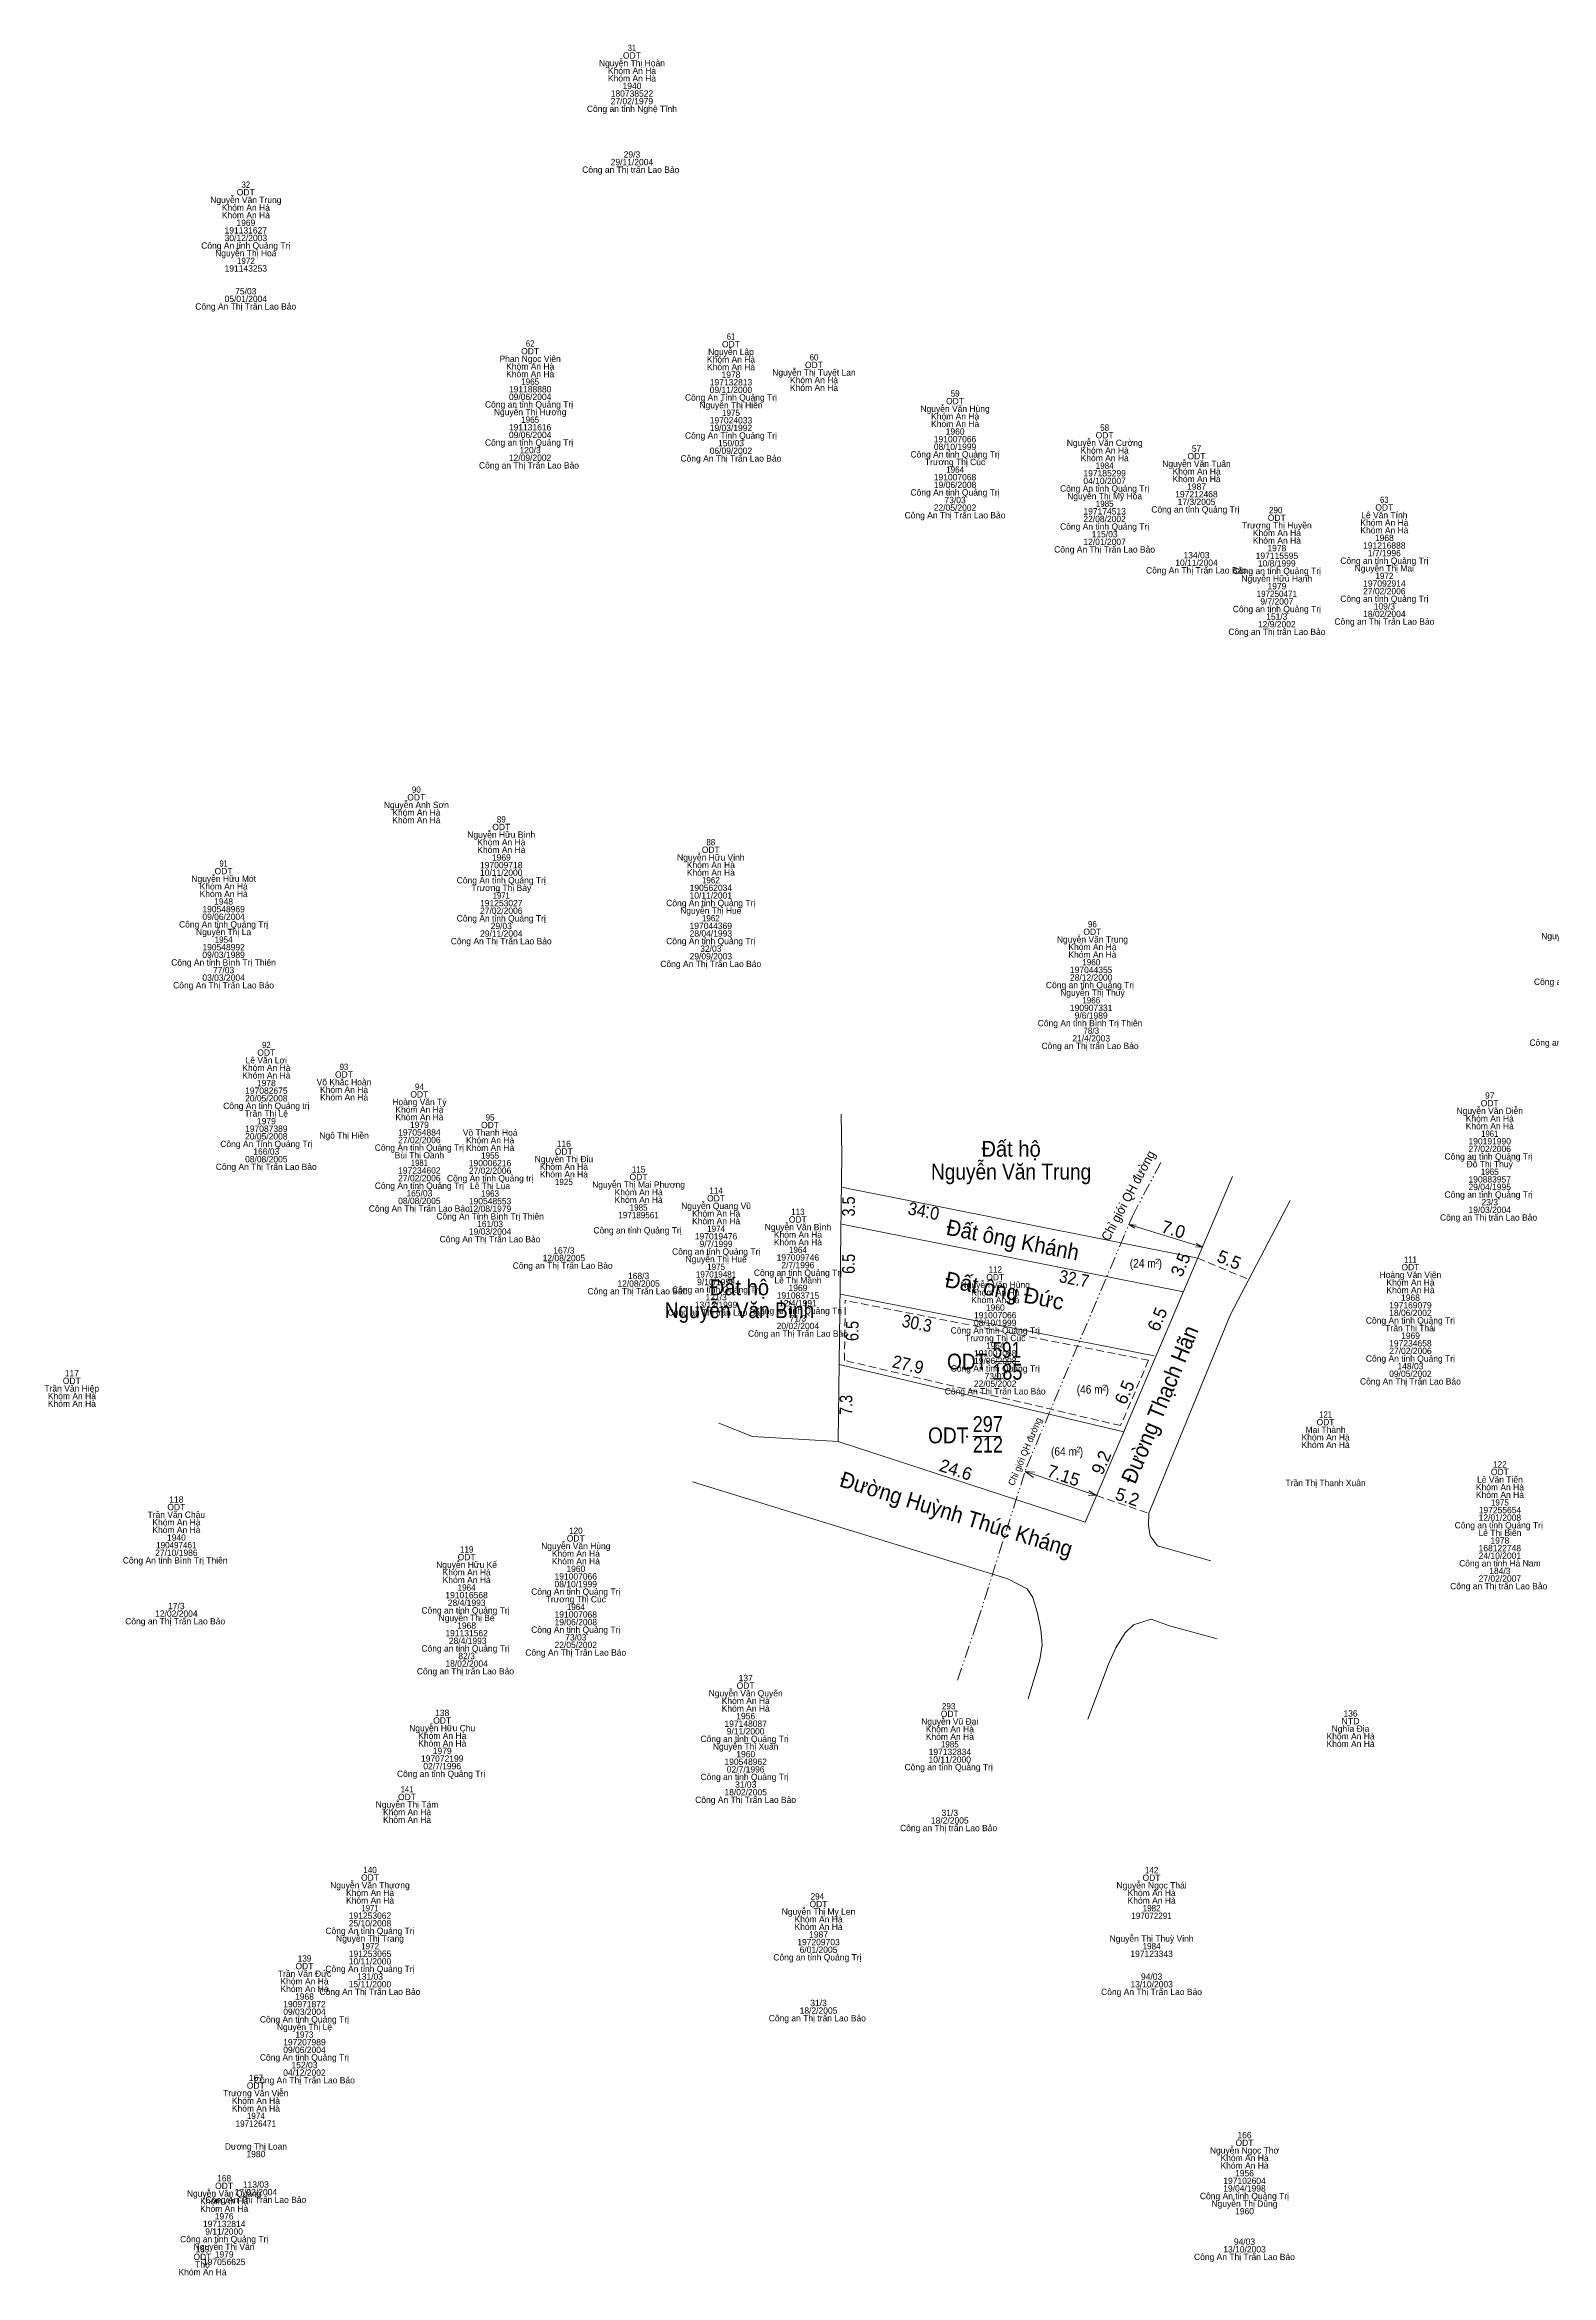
# Model space of a CAD drawing. Header units: metres. Extents: x 536461 to 537503, y 1836996 to 1837501.
# Drawn here: x 536998.3 to 537140.9, y 1837211.9 to 1837422.9 of the extents above; entities that cross this region are included whole.
import ezdxf
from ezdxf.enums import TextEntityAlignment as Align

# ---------------------------------------------------------------- set-up
doc = ezdxf.new("R2010")
doc.units = ezdxf.units.M
doc.header["$LTSCALE"] = 0.24
doc.header["$PDMODE"] = 32
doc.header["$PDSIZE"] = 0.12
doc.linetypes.add('DASH_DOUBLE_DOT', pattern=[9.2, 5, -1.2, 0.3, -1.2, 0.3, -1.2])
doc.linetypes.add('MEDIUM_DASHED', pattern=[4.5, 3, -1.5])
doc.layers.add('1', color=7, linetype='Continuous')
doc.layers.add('17', color=7, linetype='Continuous', lineweight=13)

msp = doc.modelspace()

# ---------------------------------------------------------------- linework, layer by layer
at = {"layer": '17'}
for p, q in [((537073.69, 1837321.72), (537073.76, 1837317.86)), ((537073.42, 1837290.77), (537073.76, 1837317.86)), ((537073.72, 1837314.81), (537107.43, 1837308.1)), ((537110.71, 1837315.82), (537100.83, 1837292.59)), ((537116.18, 1837313.57), (537110.53, 1837302.76)), ((537116.18, 1837313.57), (537110.53, 1837302.76)), ((537106.08, 1837304.93), (537073.76, 1837311.31)), ((537100.91, 1837311.28), (537107.88, 1837309.16)), ((537100.91, 1837311.28), (537101.47, 1837310.95)), ((537100.91, 1837311.28), (537101.61, 1837311.22)), ((537107.88, 1837309.16), (537107.22, 1837309.19)), ((537107.88, 1837309.16), (537107.28, 1837309.5)), ((537103.32, 1837298.85), (537073.65, 1837304.7)), ((537100.44, 1837291.67), (537073.51, 1837298.03)), ((537088.26, 1837298.33), (537090.62, 1837298.33)), ((537062.14, 1837292.5), (537065.3, 1837291.24)), ((537065.3, 1837291.24), (537073.42, 1837290.77)), ((537086.17, 1837291.22), (537088.79, 1837291.22)), ((537100.44, 1837291.67), (537096.8, 1837283.13)), ((537100.44, 1837291.67), (537100.83, 1837292.59)), ((537073.42, 1837290.77), (537096.8, 1837283.13)), ((537059.65, 1837286.95), (537085.14, 1837279.1)), ((537091.1, 1837287.92), (537092.04, 1837287.87)), ((537097.87, 1837285.64), (537097.08, 1837285.69)), ((537097.87, 1837285.64), (537097.14, 1837286.09))]:
    msp.add_line(p, q, dxfattribs=at)
at = {"layer": '17', "linetype": 'MEDIUM_DASHED'}
for p, q in [((537107.43, 1837308.1), (537112.27, 1837306.09)), ((537074.02, 1837298.43), (537074.09, 1837304.1)), ((537102.78, 1837298.45), (537074.09, 1837304.1)), ((537100.14, 1837292.26), (537074.02, 1837298.43)), ((537102.78, 1837298.45), (537100.14, 1837292.26)), ((537097.87, 1837285.64), (537102.82, 1837283.97))]:
    msp.add_line(p, q, dxfattribs=at)
at = {"layer": '17', "linetype": 'DASH_DOUBLE_DOT'}
msp.add_lwpolyline([(537084.7, 1837268.17), (537086.58, 1837273.67), (537091.23, 1837288.33), (537101.25, 1837312.09), (537103.95, 1837317.17)], dxfattribs=at)
at = {"layer": '17'}
for points in [[(537110.53, 1837302.76), (537102.82, 1837283.97), (537102.77, 1837282.82), (537102.95, 1837281.85), (537103.64, 1837280.9), (537108.67, 1837279.48)], [(537097.87, 1837285.64), (537091.1, 1837287.92), (537091.89, 1837287.37)], [(537085.14, 1837279.1), (537089.48, 1837277.76), (537091.29, 1837276.84), (537091.83, 1837276.02), (537092.28, 1837274.51), (537092.58, 1837272.99), (537092.71, 1837271.53), (537092.5, 1837270.11), (537091.39, 1837266.41)], [(537097.05, 1837264.51), (537098.98, 1837269.7), (537099.68, 1837271.24), (537100.57, 1837272.66), (537101.37, 1837273.43), (537103.02, 1837273.96), (537104.78, 1837273.33), (537109.26, 1837272.09)]]:
    msp.add_lwpolyline(points, dxfattribs=at)
for p in [(537081.9, 1837312.9), (537087.59, 1837298.33), (537085.61, 1837291.22)]:
    msp.add_point(p, dxfattribs=at)

# ---------------------------------------------------------------- texts
at = {"layer": '1'}
for s, p in [('ODT', (537053.905, 1837421.57)), ('Nguyễn Thị Hoàn', (537053.91, 1837420.85)), ('Khóm An Hà', (537053.915, 1837420.13)), ('Khóm An Hà', (537053.915, 1837419.41)), ('27/02/1979', (537053.905, 1837417.25)), ('180738522', (537053.91, 1837417.97)), ('1940', (537053.915, 1837418.69)), ('Công an tỉnh Nghệ Tĩnh', (537053.905, 1837416.53)), ('Công an Thị trấn Lao Bảo ', (537053.91, 1837410.77)), ('29/11/2004', (537053.91, 1837411.49)), ('29/3', (537053.91, 1837412.21)), ('ODT', (537017.375, 1837408.63)), ('Nguyễn Văn Trung', (537017.385, 1837407.91)), ('Khóm An Hà', (537017.385, 1837407.19)), ('Khóm An Hà', (537017.385, 1837406.47)), ('191131627', (537017.38, 1837405.03)), ('1969', (537017.385, 1837405.75)), ('Công An tỉnh Quảng Trị', (537017.375, 1837403.59)), ('Nguyễn Thị Hoá', (537017.38, 1837402.87)), ('30/12/2003', (537017.385, 1837404.31)), ('191143253', (537017.38, 1837401.43)), ('05/01/2004', (537017.38, 1837398.55)), ('75/03', (537017.38, 1837399.27)), ('Công An Thị Trấn Lao Bảo', (537017.375, 1837397.83)), ('ODT', (537063.275, 1837394.26)), ('Phan Ngọc Viên', (537044.28, 1837392.88)), ('Khóm An Hà', (537044.285, 1837392.16)), ('ODT', (537044.275, 1837393.6)), ('Khóm An Hà', (537063.285, 1837392.82)), ('Khóm An Hà', (537063.285, 1837392.1)), ('Nguyễn Lập', (537063.28, 1837393.54)), ('Nguyễn Thị Tuyết Lan', (537071.13, 1837391.58)), ('ODT', (537071.125, 1837392.3)), ('Khóm An Hà', (537044.285, 1837391.44)), ('191188880', (537044.28, 1837390)), ('09/11/2000', (537063.275, 1837389.94)), ('197132813', (537063.28, 1837390.66)), ('1978', (537063.28, 1837391.38)), ('Khóm An Hà', (537071.135, 1837390.86)), ('Khóm An Hà', (537071.135, 1837390.14)), ('Công an tỉnh Quảng Trị ', (537044.285, 1837388.56)), ('Nguyễn Thị Hương', (537044.28, 1837387.84)), ('09/06/2004', (537044.28, 1837389.28)), ('Công An Tỉnh Quảng Trị', (537063.275, 1837389.22)), ('Nguyễn Thị Hiền', (537063.28, 1837388.5)), ('Nguyễn Văn Hùng', (537084.48, 1837388.16)), ('ODT', (537084.475, 1837388.88)), ('09/06/2004', (537044.28, 1837385.68)), ('191131616', (537044.275, 1837386.4)), ('Công An Tỉnh Quảng Trị', (537063.275, 1837385.62)), ('19/03/1992', (537063.275, 1837386.34)), ('197024033', (537063.28, 1837387.06)), ('Khóm An Hà', (537084.485, 1837387.44)), ('Khóm An Hà', (537084.485, 1837386.72)), ('1960', (537084.485, 1837386)), ('ODT', (537098.625, 1837385.65)), ('Công an tỉnh Quảng Trị ', (537044.285, 1837384.96)), ('12/09/2002', (537044.275, 1837383.52)), ('120/3', (537044.28, 1837384.24)), ('Công An Thị Trấn Lao Bảo', (537063.275, 1837383.46)), ('06/09/2002', (537063.275, 1837384.18)), ('150/03', (537063.28, 1837384.9)), ('Công An tỉnh Quảng Trị', (537084.475, 1837383.84)), ('08/10/1999', (537084.475, 1837384.56)), ('191007066', (537084.475, 1837385.28)), ('Nguyễn Văn Cường', (537098.635, 1837384.93)), ('Khóm An Hà', (537098.635, 1837384.21)), ('Khóm An Hà', (537098.635, 1837383.49)), ('ODT', (537107.315, 1837383.67)), ('57', (537107.325, 1837384.39)), ('Công an Thị Trấn Lao Bảo ', (537044.28, 1837382.8)), ('Trương Thị Cúc', (537084.48, 1837383.12)), ('191007068', (537084.475, 1837381.68)), ('04/10/2007', (537098.625, 1837381.33)), ('197185299', (537098.63, 1837382.05)), ('Nguyễn Văn Tuấn', (537107.315, 1837382.95)), ('Khóm An Hà', (537107.325, 1837382.23)), ('Khóm An Hà', (537107.325, 1837381.51)), ('Công An tỉnh Quảng Trị', (537084.475, 1837380.24)), ('19/06/2008', (537084.48, 1837380.96)), ('73/03', (537084.48, 1837379.52)), ('Công An tỉnh Quảng Trị', (537098.625, 1837380.61)), ('Nguyễn Thị Mỹ Hoa', (537098.63, 1837379.89)), ('197212468', (537107.315, 1837380.07)), ('17/3/2005', (537107.32, 1837379.35)), ('1987', (537107.325, 1837380.79)), ('Công An Thị Trấn Lao Bảo', (537084.475, 1837378.08)), ('22/05/2002', (537084.475, 1837378.8)), ('Công An tỉnh Quảng Trị', (537098.625, 1837377.01)), ('22/08/2002', (537098.625, 1837377.73)), ('197174513', (537098.63, 1837378.45)), ('Công an tỉnh Quảng Trị ', (537107.325, 1837378.63)), ('Trương Thị Huyền', (537114.925, 1837377.13)), ('ODT', (537114.915, 1837377.85)), ('Khóm An Hà', (537125.095, 1837377.38)), ('Lê Văn Tính', (537125.09, 1837378.1)), ('ODT', (537125.085, 1837378.82)), ('Công An Thị Trấn Lao Bảo', (537098.625, 1837374.85)), ('12/01/2007', (537098.625, 1837375.57)), ('115/03', (537098.63, 1837376.29)), ('Khóm An Hà', (537114.925, 1837376.41)), ('Khóm An Hà', (537114.925, 1837375.69)), ('1978', (537114.92, 1837374.97)), ('Khóm An Hà', (537125.095, 1837376.66)), ('191216888', (537125.085, 1837375.22)), ('1968', (537125.09, 1837375.94)), ('Công An Thị Trấn Lao Bảo', (537107.315, 1837372.87)), ('10/11/2004', (537107.32, 1837373.59)), ('134/03', (537107.32, 1837374.31)), ('Công an tỉnh Quảng Trị', (537114.925, 1837372.81)), ('197115595', (537114.925, 1837374.25)), ('10/8/1999', (537114.915, 1837373.53)), ('Công an tỉnh Quảng Trị', (537125.095, 1837373.78)), ('Nguyễn Thị Mai', (537125.09, 1837373.06)), ('1/7/1996', (537125.085, 1837374.5)), ('Nguyễn Hữu Hạnh', (537114.915, 1837372.09)), ('1979', (537114.925, 1837371.37)), ('27/02/2006', (537125.09, 1837370.9)), ('197092914', (537125.095, 1837371.62)), ('Công an tỉnh Quảng Trị', (537114.925, 1837369.21)), ('9/7/2007', (537114.92, 1837369.93)), ('151/3', (537114.92, 1837368.49)), ('Công an tỉnh Quảng Trị', (537125.095, 1837370.18)), ('18/02/2004', (537125.09, 1837368.74)), ('109/3', (537125.09, 1837369.46)), ('Công an Thị trấn Lao Bảo', (537114.925, 1837367.05)), ('12/9/2002', (537114.915, 1837367.77)), ('Công an Thị Trấn Lao Bảo', (537125.095, 1837368.02)), ('Nguyễn Anh Sơn', (537033.515, 1837350.68)), ('Khóm An Hà', (537033.515, 1837349.96)), ('ODT', (537033.505, 1837351.4)), ('Khóm An Hà', (537033.515, 1837349.24)), ('Nguyễn Hữu Bình', (537041.55, 1837347.87)), ('ODT', (537041.545, 1837348.59)), ('Khóm An Hà', (537041.555, 1837347.15)), ('Khóm An Hà', (537041.555, 1837346.43)), ('1969', (537041.555, 1837345.71)), ('Nguyễn Hữu Vinh', (537061.37, 1837345.72)), ('ODT', (537061.365, 1837346.44)), ('Nguyễn Hữu Mót', (537015.285, 1837343.7)), ('ODT', (537015.275, 1837344.42)), ('Công An tỉnh Quảng Trị', (537041.545, 1837343.55)), ('197009718', (537041.545, 1837344.99)), ('10/11/2000', (537041.545, 1837344.27)), ('Khóm An Hà', (537061.375, 1837345)), ('Khóm An Hà', (537061.375, 1837344.28)), ('Khóm An Hà', (537015.285, 1837342.98)), ('Khóm An Hà', (537015.285, 1837342.26)), ('1948', (537015.28, 1837341.54)), ('Trương Thị Bảy', (537041.555, 1837342.83)), ('191253027', (537041.55, 1837341.39)), ('Công An tỉnh Quảng Trị', (537061.365, 1837341.4)), ('10/11/2001', (537061.37, 1837342.12)), ('190562034', (537061.375, 1837342.84)), ('Công An tỉnh Quảng Trị', (537015.275, 1837339.38)), ('09/06/2004', (537015.28, 1837340.1)), ('190548969', (537015.28, 1837340.82)), ('Công An tỉnh Quảng Trị', (537041.545, 1837339.95)), ('27/02/2006', (537041.55, 1837340.67)), ('29/03', (537041.55, 1837339.23)), ('Nguyễn Thị Huê', (537061.37, 1837340.68)), ('197044369', (537061.37, 1837339.24)), ('Nguyễn Thị La', (537015.28, 1837338.66)), ('190548992', (537015.28, 1837337.22)), ('Công An Thị Trấn Lao Bảo', (537041.545, 1837337.79)), ('29/11/2004', (537041.55, 1837338.51)), ('Công An tỉnh Quảng Trị', (537061.365, 1837337.8)), ('28/04/1993', (537061.375, 1837338.52)), ('32/03', (537061.37, 1837337.08)), ('Nguyễn Văn Trung', (537097.475, 1837337.96)), ('Khóm An Hà', (537097.475, 1837337.24)), ('ODT', (537097.465, 1837338.68)), ('Nguyễn Văn Dương', (537143.52, 1837338.27)), ('Công An tỉnh Bình Trị Thiên', (537015.275, 1837335.78)), ('09/03/1989', (537015.275, 1837336.5)), ('77/03', (537015.28, 1837335.06)), ('Công An Thị Trấn Lao Bảo', (537061.365, 1837335.64)), ('29/09/2003', (537061.375, 1837336.36)), ('Khóm An Hà', (537097.475, 1837336.52)), ('197044355 ', (537097.465, 1837335.08)), ('Công An Thị Trấn Lao Bảo', (537015.275, 1837333.62)), ('03/03/2004', (537015.28, 1837334.34)), ('Công an tỉnh Quảng Trị  ', (537097.465, 1837333.64)), ('Nguyễn Thị Thuý', (537097.475, 1837332.92)), ('28/12/2000 ', (537097.47, 1837334.36)), ('Công an tỉnh Quảng Trị ', (537143.525, 1837333.95)), ('190907331 ', (537097.465, 1837331.48)), ('9/6/1989 ', (537097.465, 1837330.76)), ('Công An tỉnh Bình Trị Thiên  ', (537097.47, 1837330.04)), ('21/4/2003 ', (537097.47, 1837328.6)), ('Lê Văn Lợi', (537019.315, 1837326.53)), ('ODT', (537019.315, 1837327.25)), ('Công an Thị trấn Lao Bảo  ', (537097.47, 1837327.88)), ('Công an Thị trấn Lao Bảo ', (537143.52, 1837328.19)), ('Khóm An Hà', (537019.325, 1837325.81)), ('Khóm An Hà', (537019.325, 1837325.09)), ('1978', (537019.32, 1837324.37)), ('Võ Khắc Hoàn', (537026.67, 1837324.46)), ('ODT', (537026.665, 1837325.18)), ('Công An tỉnh Quảng trị', (537019.32, 1837322.21)), ('20/05/2008', (537019.32, 1837322.93)), ('197082675', (537019.325, 1837323.65)), ('Khóm An Hà', (537026.675, 1837323.74)), ('Khóm An Hà', (537026.675, 1837323.02)), ('Hoàng Văn Tý', (537033.805, 1837322.58)), ('ODT', (537033.795, 1837323.3)), ('ODT', (537135.055, 1837322.46)), ('97', (537135.065, 1837323.18)), ('Trần Thị Lệ', (537019.315, 1837321.49)), ('197087389', (537019.32, 1837320.05)), ('1979', (537019.325, 1837320.77)), ('Khóm An Hà', (537033.805, 1837321.86)), ('Khóm An Hà', (537033.805, 1837321.14)), ('1979', (537033.805, 1837320.42)), ('ODT', (537040.485, 1837320.4)), ('Nguyễn Văn Diễn', (537135.065, 1837321.74)), ('Khóm An Hà', (537135.065, 1837321.02)), ('Khóm An Hà', (537135.065, 1837320.3)), ('Công An Tỉnh Quảng Trị', (537019.315, 1837318.61)), ('20/05/2008', (537019.32, 1837319.33)), ('166/03', (537019.32, 1837317.89)), ('Ngô Thị Hiền', (537026.675, 1837319.42)), ('Công An tỉnh Quảng Trị', (537033.795, 1837318.26)), ('27/02/2006', (537033.8, 1837318.98)), ('197054884', (537033.805, 1837319.7)), ('Võ Thanh Hoá', (537040.495, 1837319.68)), ('Khóm An Hà', (537040.495, 1837318.96)), ('Khóm An Hà', (537040.495, 1837318.24)), ('ODT', (537047.465, 1837317.9)), ('116', (537047.47, 1837318.62)), ('27/02/2006', (537135.06, 1837318.14)), ('190191990', (537135.06, 1837318.86)), ('Công An Thị Trấn Lao Bảo', (537019.315, 1837316.45)), ('08/08/2005', (537019.32, 1837317.17)), ('Bùi Thị Oanh', (537033.8, 1837317.54)), ('197234602', (537033.8, 1837316.1)), ('27/02/2006', (537040.49, 1837316.08)), ('190006216', (537040.485, 1837316.8)), ('Nguyễn Thị Đỉu', (537047.475, 1837317.18)), ('Khóm An Hà', (537047.475, 1837316.46)), ('Khóm An Hà', (537047.475, 1837315.74)), ('Công an tỉnh Quảng Trị ', (537135.065, 1837317.42)), ('Đỗ Thị Thuỷ', (537135.055, 1837316.7)), ('Công An tỉnh Quảng Trị', (537033.795, 1837314.66)), ('27/02/2006', (537033.8, 1837315.38)), ('165/03', (537033.8, 1837313.94)), ('Công An tỉnh Quảng trị', (537040.49, 1837315.36)), ('Lê Thị Lụa', (537040.49, 1837314.64)), ('Nguyễn Thị Mai Phương', (537054.535, 1837314.76)), ('Khóm An Hà', (537054.545, 1837314.04)), ('ODT', (537054.535, 1837315.48)), ('Công an tỉnh Quảng Trị ', (537135.065, 1837313.82)), ('29/04/1995', (537135.06, 1837314.54)), ('190883957', (537135.06, 1837315.26)), ('Công An Thị Trấn Lao Bảo', (537033.795, 1837312.5)), ('08/08/2005', (537033.8, 1837313.22)), ('Công An Tỉnh Bình Trị Thiên', (537040.49, 1837311.76)), ('12/08/1979', (537040.485, 1837312.48)), ('190548553', (537040.49, 1837313.2)), ('Khóm An Hà', (537054.545, 1837313.32)), ('Nguyễn Quang Vũ', (537061.87, 1837312.75)), ('Khóm An Hà', (537061.875, 1837312.03)), ('ODT', (537061.865, 1837313.47)), ('Công an Thị trấn Lao Bảo ', (537135.06, 1837311.66)), ('19/03/2004', (537135.06, 1837312.38)), ('23/3', (537135.06, 1837313.1)), ('Công An Thị Trấn Lao Bảo', (537040.485, 1837309.6)), ('19/03/2004', (537040.49, 1837310.32)), ('161/03', (537040.49, 1837311.04)), ('Công an tỉnh Quảng Trị ', (537054.545, 1837310.44)), ('Khóm An Hà', (537061.875, 1837311.31)), ('197019476', (537061.865, 1837309.87)), ('Nguyễn Văn Bình', (537069.615, 1837310.75)), ('Khóm An Hà', (537069.615, 1837310.03)), ('ODT', (537069.605, 1837311.47)), ('12/08/2005', (537047.47, 1837307.82)), ('167/3', (537047.47, 1837308.54)), ('Công an tỉnh Quảng Trị', (537061.875, 1837308.43)), ('Nguyễn Thị Huế', (537061.875, 1837307.71)), ('9/7/1999', (537061.87, 1837309.15)), ('Khóm An Hà', (537069.615, 1837309.31)), ('197009746', (537069.605, 1837307.87)), ('Công an Thị Trấn Lao Bảo ', (537047.47, 1837307.1)), ('12/08/2005', (537054.54, 1837305.4)), ('168/3', (537054.54, 1837306.12)), ('9/10/1999', (537061.865, 1837305.55)), ('Công an tỉnh Quảng Trị', (537069.615, 1837306.43)), ('Lê Thị Mảnh', (537069.615, 1837305.71)), ('2/7/1996', (537069.605, 1837307.15)), ('Nguyễn Văn Hùng', (537088.28, 1837305.29)), ('ODT', (537088.275, 1837306.01)), ('Hoàng Văn Viện', (537127.555, 1837306.23)), ('Khóm An Hà', (537127.565, 1837305.51)), ('ODT', (537127.555, 1837306.95)), ('Công an Thị Trấn Lao Bảo ', (537054.54, 1837304.68)), ('Công an tỉnh Quảng Trị', (537061.875, 1837304.83)), ('13/12/1999', (537061.865, 1837303.39)), ('121/3', (537061.87, 1837304.11)), ('191083715', (537069.615, 1837304.27)), ('12/4/1991', (537069.61, 1837303.55)), ('1969', (537069.615, 1837304.99)), ('Khóm An Hà', (537088.285, 1837304.57)), ('Khóm An Hà', (537088.285, 1837303.85)), ('1960', (537088.285, 1837303.13)), ('Khóm An Hà', (537127.565, 1837304.79)), ('197169079', (537127.56, 1837303.35)), ('1968', (537127.56, 1837304.07)), ('Công an Thị trấn Lao Bảo', (537061.875, 1837302.67)), ('Công an tỉnh Quảng Trị', (537069.615, 1837302.83)), ('20/02/2004', (537069.61, 1837301.39)), ('71/3', (537069.61, 1837302.11)), ('Công An tỉnh Quảng Trị', (537088.275, 1837300.97)), ('08/10/1999', (537088.275, 1837301.69)), ('191007066', (537088.275, 1837302.41)), ('Công An tỉnh Quảng Trị', (537127.555, 1837301.91)), ('Trần Thị Thái', (537127.565, 1837301.19)), ('18/06/2002', (537127.555, 1837302.63)), ('Công an Thị Trấn Lao Bảo', (537069.615, 1837300.67)), ('Trương Thị Cúc', (537088.28, 1837300.25)), ('27/02/2006', (537127.56, 1837299.03)), ('197234658', (537127.555, 1837299.75)), ('1969', (537127.565, 1837300.47)), ('117', (537000.925, 1837296.92)), ('Công An tỉnh Quảng Trị', (537088.275, 1837297.37)), ('191007068', (537088.275, 1837298.81)), ('19/06/2008', (537088.28, 1837298.09)), ('Công An tỉnh Quảng Trị', (537127.555, 1837298.31)), ('09/05/2002', (537127.555, 1837296.87)), ('148/03', (537127.56, 1837297.59)), ('Trần Văn Hiệp', (537000.915, 1837295.48)), ('Khóm An Hà', (537000.925, 1837294.76)), ('ODT', (537000.915, 1837296.2)), ('Công An Thị Trấn Lao Bảo', (537088.275, 1837295.21)), ('22/05/2002', (537088.275, 1837295.93)), ('73/03', (537088.28, 1837296.65)), ('Công An Thị Trấn Lao Bảo', (537127.555, 1837296.15)), ('Khóm An Hà', (537000.925, 1837294.04)), ('Khóm An Hà', (537119.535, 1837290.86)), ('Mai Thành', (537119.525, 1837291.58)), ('ODT', (537119.525, 1837292.3)), ('Khóm An Hà', (537119.535, 1837290.14)), ('Trần Thị Thanh Xuân', (537119.53, 1837286.54)), ('Lê Văn Tiến', (537136.025, 1837286.86)), ('ODT', (537136.015, 1837287.58)), ('ODT', (537010.805, 1837284.26)), ('118', (537010.81, 1837284.98)), ('Khóm An Hà', (537136.025, 1837286.14)), ('Khóm An Hà', (537136.025, 1837285.42)), ('Trần Văn Châu', (537010.805, 1837283.54)), ('Khóm An Hà', (537010.815, 1837282.82)), ('Khóm An Hà', (537010.815, 1837282.1)), ('Công an tỉnh Quảng Trị ', (537136.025, 1837282.54)), ('12/01/2008', (537136.02, 1837283.26)), ('197255654', (537136.025, 1837283.98)), ('27/10/1986', (537010.81, 1837279.94)), ('1940', (537010.815, 1837281.38)), ('Nguyễn Văn Hùng', (537048.6, 1837280.58)), ('Khóm An Hà', (537048.605, 1837279.86)), ('ODT', (537048.595, 1837281.3)), ('Lê Thị Biên', (537136.025, 1837281.82)), ('168122748', (537136.015, 1837280.38)), ('1978', (537136.02, 1837281.1)), ('Công An tỉnh Bình Trị Thiên ', (537010.81, 1837279.22)), ('Nguyễn Hữu Kế', (537038.265, 1837278.81)), ('Khóm An Hà', (537038.275, 1837278.09)), ('ODT', (537038.265, 1837279.53)), ('Khóm An Hà', (537048.605, 1837279.14)), ('1960', (537048.605, 1837278.42)), ('Công an tỉnh Hà Nam', (537136.02, 1837278.94)), ('24/10/2001', (537136.02, 1837279.66)), ('184/3', (537136.02, 1837278.22)), ('Khóm An Hà', (537038.275, 1837277.37)), ('191016568', (537038.265, 1837275.93)), ('Công An tỉnh Quảng Trị', (537048.595, 1837276.26)), ('08/10/1999', (537048.595, 1837276.98)), ('191007066', (537048.595, 1837277.7)), ('Công an Thị trấn Lao Bảo ', (537136.02, 1837276.78)), ('27/02/2007', (537136.015, 1837277.5)), ('12/02/2004', (537010.81, 1837274.18)), ('17/3', (537010.81, 1837274.9)), ('Công an tỉnh Quảng Trị ', (537038.275, 1837274.49)), ('Nguyễn Thị Bé', (537038.27, 1837273.77)), ('28/4/1993', (537038.275, 1837275.21)), ('Trương Thị Cúc', (537048.6, 1837275.54)), ('191007068', (537048.595, 1837274.1)), ('Công an Thị Trấn Lao Bảo ', (537010.81, 1837273.46)), ('191131562', (537038.27, 1837272.33)), (' 28/4/1993', (537038.265, 1837271.61)), ('1968', (537038.27, 1837273.05)), ('Công An tỉnh Quảng Trị', (537048.595, 1837272.66)), ('19/06/2008', (537048.6, 1837273.38)), ('73/03', (537048.6, 1837271.94)), ('Công an tỉnh Quảng Trị ', (537038.275, 1837270.89)), ('18/02/2004', (537038.27, 1837269.45)), ('82/3', (537038.27, 1837270.17)), ('Công An Thị Trấn Lao Bảo', (537048.595, 1837270.5)), ('22/05/2002', (537048.595, 1837271.22)), ('Công an Thị trấn Lao Bảo ', (537038.27, 1837268.73)), ('ODT', (537064.665, 1837267.37)), ('137', (537064.675, 1837268.09)), ('Nguyễn Văn Quyến', (537064.67, 1837266.65)), ('Khóm An Hà', (537064.675, 1837265.93)), ('Khóm An Hà', (537064.675, 1837265.21)), ('Nguyễn Hữu Chu', (537035.96, 1837263.35)), ('ODT', (537035.955, 1837264.07)), ('138', (537035.96, 1837264.79)), ('197148087', (537064.67, 1837263.77)), ('9/11/2000', (537064.665, 1837263.05)), ('1956', (537064.67, 1837264.49)), ('Nguyễn Vũ Đại', (537083.975, 1837263.98)), ('Khóm An Hà', (537083.985, 1837263.26)), ('ODT', (537083.975, 1837264.7)), ('Nghĩa Địa', (537121.885, 1837263.3)), ('136', (537121.89, 1837264.74)), ('Khóm An Hà', (537035.965, 1837262.63)), ('Khóm An Hà', (537035.965, 1837261.91)), ('1979', (537035.965, 1837261.19)), ('Công an tỉnh Quảng Trị ', (537064.675, 1837262.33)), ('Nguyễn Thị Xuân', (537064.665, 1837261.61)), ('1960', (537064.675, 1837260.89)), ('Khóm An Hà', (537083.985, 1837262.54)), ('197132834', (537083.985, 1837261.1)), ('Khóm An Hà', (537121.895, 1837262.58)), ('Khóm An Hà', (537121.895, 1837261.86)), ('Công an tỉnh Quảng Trị ', (537035.965, 1837259.03)), ('197072199', (537035.96, 1837260.47)), ('02/7/1996', (537035.96, 1837259.75)), ('Công an tỉnh Quảng Trị ', (537064.675, 1837258.73)), ('190548962', (537064.67, 1837260.17)), ('02/7/1996', (537064.67, 1837259.45)), ('Công an tỉnh Quảng Trị ', (537083.985, 1837259.66)), ('10/11/2000', (537083.975, 1837260.38)), ('ODT', (537032.625, 1837256.84)), ('18/02/2005', (537064.67, 1837257.29)), ('31/03', (537064.67, 1837258.01)), ('Nguyễn Thị Tám', (537032.63, 1837256.12)), ('Khóm An Hà', (537032.635, 1837255.4)), ('Khóm An Hà', (537032.635, 1837254.68)), ('Công An Thị Trấn Lao Bảo', (537064.665, 1837256.57)), ('18/2/2005', (537083.98, 1837254.62)), ('31/3', (537083.98, 1837255.34)), ('Công an Thị trấn Lao Bảo ', (537083.98, 1837253.9)), ('Nguyễn Văn Thương', (537029.125, 1837248.49)), ('ODT', (537029.125, 1837249.21)), ('Nguyễn Ngọc Thái', (537103.07, 1837248.48)), ('ODT', (537103.065, 1837249.2)), ('Khóm An Hà', (537029.135, 1837247.77)), ('Khóm An Hà', (537029.135, 1837247.05)), ('Nguyễn Thị My Len', (537071.56, 1837245.99)), ('ODT', (537071.555, 1837246.71)), ('Khóm An Hà', (537103.075, 1837247.76)), ('Khóm An Hà', (537103.075, 1837247.04)), ('Công An tỉnh Quảng Trị', (537029.125, 1837244.17)), ('25/10/2008', (537029.13, 1837244.89)), ('191253062', (537029.13, 1837245.61)), ('Khóm An Hà', (537071.565, 1837245.27)), ('Khóm An Hà', (537071.565, 1837244.55)), ('Nguyễn Thị Trang', (537029.13, 1837243.45)), ('191253065', (537029.135, 1837242.01)), ('197209703', (537071.56, 1837243.11)), ('6/01/2005', (537071.56, 1837242.39)), ('1987', (537071.565, 1837243.83)), ('Nguyễn Thị Thuỳ Vinh', (537103.07, 1837243.44)), ('197123343', (537103.07, 1837242)), ('Trần Văn Đức', (537022.93, 1837240.12)), ('ODT', (537022.925, 1837240.84)), ('Công An tỉnh Quảng Trị', (537029.125, 1837240.57)), ('10/11/2000', (537029.125, 1837241.29)), ('131/03', (537029.13, 1837239.85)), ('Công an tỉnh Quảng Trị ', (537071.565, 1837241.67)), ('94/03', (537103.07, 1837239.84)), ('Khóm An Hà', (537022.935, 1837239.4)), ('Khóm An Hà', (537022.935, 1837238.68)), ('1968', (537022.93, 1837237.96)), ('Công An Thị Trấn Lao Bảo', (537029.125, 1837238.41)), ('15/11/2000', (537029.125, 1837239.13)), ('Công An Thị Trấn Lao Bảo', (537103.065, 1837238.4)), ('13/10/2003', (537103.075, 1837239.12)), ('Công An tỉnh Quảng Trị', (537022.925, 1837235.8)), ('09/03/2004', (537022.93, 1837236.52)), ('190971872', (537022.93, 1837237.24)), ('Công an Thị trấn Lao Bảo ', (537071.56, 1837235.91)), ('18/2/2005', (537071.56, 1837236.63)), ('31/3', (537071.56, 1837237.35)), ('Nguyễn Thị Lệ', (537022.93, 1837235.08)), ('197207989', (537022.93, 1837233.64)), ('Công An tỉnh Quảng Trị', (537022.925, 1837232.2)), ('09/06/2004', (537022.93, 1837232.92)), ('152/03', (537022.93, 1837231.48)), ('ODT', (537018.325, 1837229.54)), ('167', (537018.335, 1837230.26)), ('Công An Thị Trấn Lao Bảo', (537022.925, 1837230.04)), ('04/12/2002', (537022.925, 1837230.76)), ('Trương Văn Viễn', (537018.325, 1837228.82)), ('Khóm An Hà', (537018.335, 1837228.1)), ('Khóm An Hà', (537018.335, 1837227.38)), ('Dương Thị Loan', (537018.335, 1837223.78)), ('1980', (537018.335, 1837223.06)), ('Nguyễn Ngọc Thơ', (537111.86, 1837223.41)), ('ODT', (537111.855, 1837224.13)), ('166', (537111.86, 1837224.85)), ('Khóm An Hà', (537111.865, 1837222.69)), ('Khóm An Hà', (537111.865, 1837221.97)), ('1956', (537111.86, 1837221.25)), ('Nguyễn Văn Quảng', (537015.33, 1837219.33)), ('Công An Thị Trấn Lao Bảo', (537018.325, 1837218.74)), ('ODT', (537015.325, 1837220.05)), ('168', (537015.33, 1837220.77)), ('17/02/2004', (537018.33, 1837219.46)), ('113/03', (537018.33, 1837220.18)), ('Công An tỉnh Quảng Trị', (537111.855, 1837219.09)), ('19/04/1998', (537111.86, 1837219.81)), ('197102604', (537111.865, 1837220.53)), ('Khóm An Hà', (537015.335, 1837218.61)), ('Khóm An Hà', (537015.335, 1837217.89)), ('1976', (537015.33, 1837217.17)), ('Nguyễn Thị Dũng', (537111.86, 1837218.37)), ('1960', (537111.865, 1837217.65)), ('Công an tỉnh Quảng Trị', (537015.335, 1837215.01)), ('197132814', (537015.335, 1837216.45)), ('9/11/2000', (537015.325, 1837215.73)), ('94/03', (537111.86, 1837214.77)), ('ODT', (537013.275, 1837213.33)), ('Nguyễn Thị Vân', (537015.325, 1837214.29)), ('Thọ', (537013.28, 1837212.61)), ('197056625', (537015.335, 1837212.85)), ('1979', (537015.335, 1837213.57)), ('Công An Thị Trấn Lao Bảo', (537111.855, 1837213.33)), ('13/10/2003', (537111.865, 1837214.05)), ('Khóm An Hà', (537013.285, 1837211.89))]:
    msp.add_text(s, height=0.6, dxfattribs=at).set_placement(p, align=Align.CENTER)
for s, width, p in [('31', 0.85, (537053.91, 1837422.29)), ('32', 0.9, (537017.385, 1837409.35)), ('1972', 0.95, (537017.385, 1837402.15)), ('62', 0.9, (537044.285, 1837394.32)), ('61', 0.85, (537063.28, 1837394.98)), ('60', 0.95, (537071.135, 1837393.02)), ('1965', 0.95, (537044.28, 1837390.72)), ('1975', 0.95, (537063.28, 1837387.78)), ('59', 0.95, (537084.485, 1837389.6)), ('1965', 0.95, (537044.28, 1837387.12)), ('58', 0.95, (537098.63, 1837386.37)), ('1964', 0.95, (537084.48, 1837382.4)), ('1984', 0.95, (537098.63, 1837382.77)), ('1985', 0.95, (537098.63, 1837379.17)), ('63', 0.9, (537125.085, 1837379.54)), ('290 ', 0.95, (537114.92, 1837378.57)), ('197250471', 0.95, (537114.915, 1837370.65)), ('1972', 0.95, (537125.095, 1837372.34)), ('90', 0.95, (537033.515, 1837352.12)), ('89', 0.95, (537041.555, 1837349.31)), ('88', 0.95, (537061.37, 1837347.16)), ('91', 0.85, (537015.28, 1837345.14)), ('1962', 0.95, (537061.375, 1837343.56)), ('1971', 0.9, (537041.55, 1837342.11)), ('1962', 0.95, (537061.375, 1837339.96)), ('96', 0.95, (537097.47, 1837339.4)), ('1954', 0.95, (537015.28, 1837337.94)), ('1960 ', 0.95, (537097.47, 1837335.8)), ('1966 ', 0.95, (537097.47, 1837332.2)), ('78/3 ', 0.95, (537097.465, 1837329.32)), ('92', 0.9, (537019.325, 1837327.97)), ('93', 0.9, (537026.665, 1837325.9)), ('94', 0.95, (537033.8, 1837324.02)), ('95', 0.95, (537040.49, 1837321.12)), ('1961', 0.9, (537135.06, 1837319.58)), ('1981', 0.9, (537033.8, 1837316.82)), ('1955', 0.95, (537040.49, 1837317.52)), ('115', 0.95, (537054.54, 1837316.2)), ('1965', 0.95, (537135.06, 1837315.98)), ('1963', 0.95, (537040.485, 1837313.92)), ('1925', 0.95, (537047.47, 1837315.02)), ('114', 0.95, (537061.87, 1837314.19)), ('197189561', 0.95, (537054.535, 1837311.88)), ('1985', 0.95, (537054.54, 1837312.6)), ('113', 0.95, (537069.605, 1837312.19)), ('1974', 0.95, (537061.87, 1837310.59)), ('1964', 0.95, (537069.61, 1837308.59)), ('111', 0.9, (537127.56, 1837307.67)), ('197019481', 0.95, (537061.865, 1837306.27)), ('1975', 0.95, (537061.87, 1837306.99)), ('112', 0.95, (537088.285, 1837306.73)), ('1964', 0.95, (537088.28, 1837299.53)), ('121', 0.9, (537119.53, 1837293.02)), ('122', 0.95, (537136.025, 1837288.3)), ('1975', 0.95, (537136.02, 1837284.7)), ('120', 0.95, (537048.605, 1837282.02)), ('190497461', 0.95, (537010.805, 1837280.66)), ('119', 0.95, (537038.275, 1837280.25)), ('1964', 0.95, (537038.27, 1837276.65)), ('1964', 0.95, (537048.6, 1837274.82)), ('293 ', 0.95, (537083.98, 1837265.42)), ('NTD', 1.05, (537121.885, 1837264.02)), ('1985', 0.95, (537083.98, 1837261.82)), ('141', 0.9, (537032.63, 1837257.56)), ('140', 0.95, (537029.135, 1837249.93)), ('142', 0.95, (537103.075, 1837249.92)), ('1971', 0.9, (537029.13, 1837246.33)), ('294 ', 0.95, (537071.56, 1837247.43)), ('1982', 0.95, (537103.075, 1837246.32)), ('197072291', 0.95, (537103.065, 1837245.6)), ('1972', 0.95, (537029.135, 1837242.73)), ('1984', 0.95, (537103.07, 1837242.72)), ('139', 0.95, (537022.935, 1837241.56)), ('1973', 0.95, (537022.925, 1837234.36)), ('197126471', 0.95, (537018.325, 1837225.94)), ('1974', 0.95, (537018.33, 1837226.66)), ('169', 0.95, (537013.285, 1837214.05))]:
    msp.add_text(s, height=0.6, dxfattribs=dict(at, width=width)).set_placement(p, align=Align.CENTER)
at = {"layer": '17'}
for s, height, width, p in [('Đất hộ', 1.5, 0.95, (537089.775, 1837317.7)), ('Nguyễn Văn Trung', 1.5, 0.9, (537089.78, 1837315.54)), ('(24 m )', 0.8, 0.9, (537102.53, 1837307.22)), ('2', 0.516, 0.8, (537103.605, 1837307.54)), ('Đất hộ', 1.5, 0.95, (537064.075, 1837304.59)), ('Nguyễn Văn Bình', 1.5, 0.9, (537064.085, 1837302.43)), ('591', 1.5, 0.8, (537089.38, 1837298.68)), ('ODT ', 1.5, 0.9, (537085.875, 1837297.57)), ('185', 1.5, 0.85, (537089.425, 1837296.61)), ('(46 m )', 0.8, 0.9, (537097.51, 1837295.29)), ('2', 0.516, 0.8, (537098.585, 1837295.61)), ('297', 1.5, 0.85, (537087.57, 1837291.66)), ('ODT ', 1.5, 0.9, (537084.075, 1837290.59)), ('212', 1.5, 0.85, (537087.59, 1837289.72)), ('(64 m )', 0.797, 0.9, (537095.075, 1837289.42)), ('2', 0.516, 0.8, (537096.145, 1837289.74))]:
    msp.add_text(s, height=height, dxfattribs=dict(at, width=width)).set_placement(p, align=Align.CENTER)
for s, height, rotation, width, p in [('Chỉ giới QH đường', 0.8748, 62.01, 0.95, (537101.248, 1837313.82)), ('3.5', 1.2, 89.281, 0.85, (537075.002, 1837312.988)), ('34.0', 1.2, 348.742, 0.95, (537081.398, 1837311.974)), ('Đất ông Khánh', 1.5, 348.841, 0.95, (537089.8, 1837309.103)), ('6.5', 1.2, 89.281, 0.85, (537074.992, 1837307.558)), ('32.7', 1.2, 348.841, 0.9, (537095.629, 1837305.58)), ('6.5', 1.2, 89.281, 0.85, (537075.342, 1837301.208)), ('30.3', 1.2, 348.846, 0.9, (537080.759, 1837301.362)), ('Đường Thạch Hãn', 1.5, 67.69, 0.95, (537104.538, 1837293.985)), ('27.9', 1.2, 346.712, 0.95, (537079.892, 1837297.459)), ('7.3', 1.2, 89.281, 0.85, (537074.752, 1837294.212)), ('Chỉ giới QH đường', 0.6377, 67.134, 0.95, (537091.381, 1837289.691)), ('Đường Huỳnh Thúc Kháng', 1.5, 342.883, 0.95, (537084.379, 1837283.174))]:
    msp.add_text(s, height=height, rotation=rotation, dxfattribs=dict(at, width=width)).set_placement(p, align=Align.CENTER)
for s, height, rotation, p in [('7.0', 1.2, 343.12, (537104.961, 1837310.249)), ('3.5', 1.2, 66.959, (537106.366, 1837307.265)), ('5.5', 1.2, 337.447, (537110.18, 1837307.397)), ('Đất ông Đức', 1.5, 348.846, (537089.015, 1837304.297)), ('6.5', 1.2, 66.959, (537104.166, 1837302.095)), ('6.5', 1.2, 66.959, (537101.064, 1837295.19)), ('24.6', 1.2, 341.904, (537084.364, 1837287.522)), ('9.2', 1.2, 66.915, (537098.863, 1837288.54)), ('7.15', 1.2, 341.388, (537094.559, 1837286.982)), ('5.2', 1.2, 341.357, (537100.593, 1837284.951))]:
    msp.add_text(s, height=height, rotation=rotation, dxfattribs=at).set_placement(p, align=Align.CENTER)

doc.saveas('drawing.dxf')
